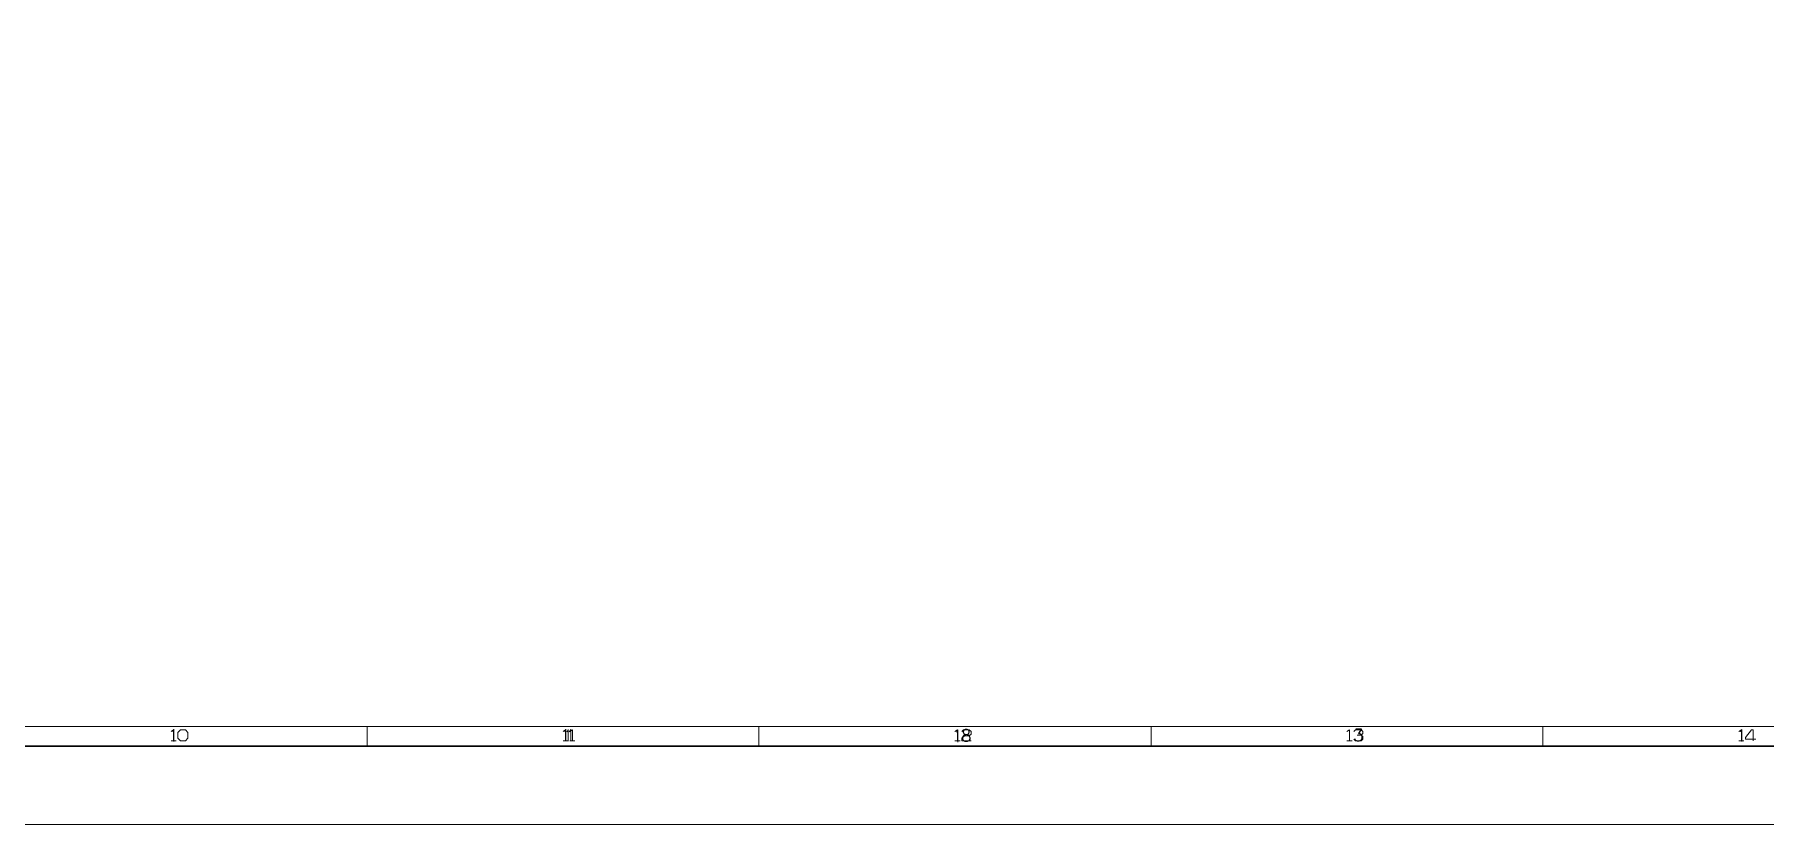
# Model space of a CAD drawing. Extents: x 0 to 174, y 0 to 33.
# Drawn here: x 36.82 to 54.19, y 0 to 7.94 of the extents above; entities that cross this region are included whole.
import ezdxf
from ezdxf.enums import TextEntityAlignment as Align

# ---------------------------------------------------------------- set-up
doc = ezdxf.new("R2010")
doc.units = 0
doc.layers.add('PDF2_형상', color=157, linetype='Continuous', true_color=0x405f80)
doc.layers.add('YOLO_TEXT', color=3, linetype='Continuous', true_color=0x008230)
doc.styles.add('OCR_LATIN', font='txt.shx')

msp = doc.modelspace()

# ---------------------------------------------------------------- linework, layer by layer
at = {"layer": 'PDF2_형상', "color": 7, "lineweight": 13}
for points in [[(0, 0), (0, 33.11), (173.622, 33.11), (173.622, 0)], [(0.984, 0.984), (0.984, 32.126), (172.638, 32.126), (172.638, 0.984)], [(38.283, 0.949), (38.333, 0.949), (38.359, 0.924), (38.359, 0.865), (38.333, 0.839), (38.283, 0.839), (38.257, 0.865), (38.257, 0.924)]]:
    msp.add_lwpolyline(points, close=True, dxfattribs=at)
at = {"layer": 'PDF2_형상', "color": 7, "lineweight": 35}
msp.add_lwpolyline([(0.787, 0.787), (0.787, 32.323), (172.835, 32.323), (172.835, 0.787)], close=True, dxfattribs=at)
at = {"layer": 'PDF2_형상', "color": 7, "lineweight": 13}
for points in [[(38.189, 0.932), (38.214, 0.949), (38.214, 0.839)], [(40.158, 0.984), (40.158, 0.787)], [(42.126, 0.932), (42.151, 0.949), (42.151, 0.839)], [(42.194, 0.932), (42.22, 0.949), (42.22, 0.839)], [(44.094, 0.984), (44.094, 0.787)], [(46.063, 0.932), (46.088, 0.949), (46.088, 0.839)], [(46.131, 0.932), (46.148, 0.949), (46.207, 0.949), (46.224, 0.932), (46.224, 0.907), (46.207, 0.89), (46.157, 0.89), (46.131, 0.865), (46.131, 0.839), (46.224, 0.839)], [(48.032, 0.984), (48.032, 0.787)], [(50, 0.932), (50.025, 0.949), (50.025, 0.839)], [(50.068, 0.932), (50.085, 0.949), (50.144, 0.949), (50.161, 0.932), (50.161, 0.915), (50.144, 0.898), (50.102, 0.898), (50.144, 0.898), (50.161, 0.882), (50.161, 0.856), (50.144, 0.839), (50.085, 0.839), (50.068, 0.856)], [(51.968, 0.984), (51.968, 0.787)], [(53.937, 0.932), (53.962, 0.949), (53.962, 0.839)], [(54.081, 0.839), (54.081, 0.949), (54.064, 0.949), (54.005, 0.873), (54.005, 0.856), (54.107, 0.856)], [(38.189, 0.839), (38.24, 0.839)], [(42.126, 0.839), (42.177, 0.839)], [(42.194, 0.839), (42.245, 0.839)], [(46.063, 0.839), (46.114, 0.839)], [(50, 0.839), (50.051, 0.839)], [(53.937, 0.839), (53.988, 0.839)]]:
    msp.add_lwpolyline(points, dxfattribs=at)

# ---------------------------------------------------------------- texts
at = {"layer": 'YOLO_TEXT', "style": 'OCR_LATIN'}
for s, height, p, p2 in [('1', 0.125, (38.186, 0.832), (38.242, 0.832)), ('1', 0.123, (42.127, 0.835), (42.178, 0.835)), ('1', 0.115, (42.149, 0.838), (42.203, 0.838)), ('1', 0.114, (42.17, 0.839), (42.23, 0.839)), ('1', 0.123, (46.061, 0.827), (46.114, 0.827)), ('8', 0.12, (46.126, 0.834), (46.226, 0.834)), ('3', 0.123, (50.065, 0.836), (50.165, 0.836)), ('1', 0.122, (53.935, 0.832), (53.991, 0.832))]:
    msp.add_text(s, height=height, dxfattribs=at).set_placement(p, p2, align=Align.FIT)

doc.saveas('drawing.dxf')
